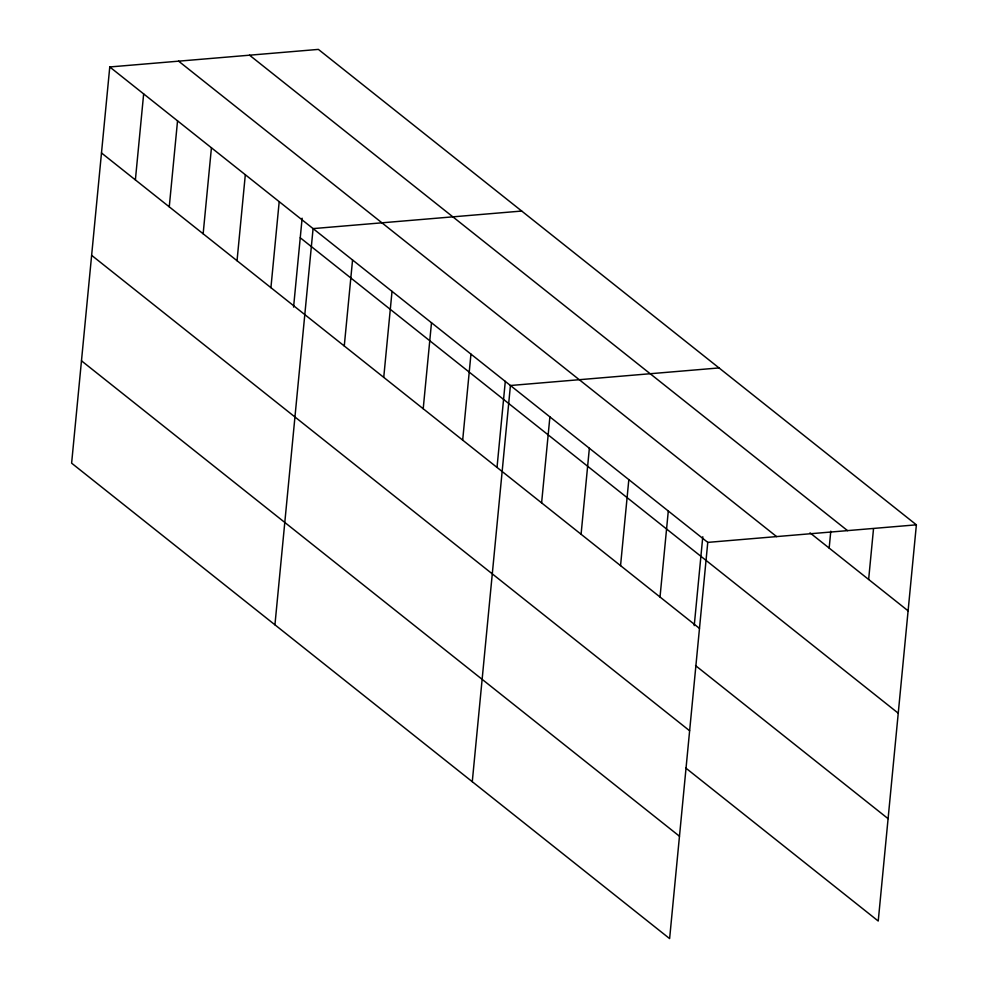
<?xml version="1.0" encoding="UTF-8"?>
<svg xmlns="http://www.w3.org/2000/svg" width="988" height="988" viewBox="0 0 988 988"><rect width="100%" height="100%" fill="white"/><g stroke="black" fill="none" stroke-linecap="round" stroke-linejoin="round"><path stroke-width="1.48" d="M109.767 66.962L71.618 463.174L669.617 938.6L707.766 542.387L109.767 66.962L318.383 49.4L916.382 524.826L878.233 921.038L685.672 767.948M135.381 179.915L143.655 93.909M169.257 206.85L177.544 120.845M203.145 233.798L211.432 147.792M237.034 260.733L245.32 174.728M270.922 287.681L279.196 201.663M293.572 307.083L302.13 218.2M274.936 624.824L313.085 228.611L521.701 211.049M344.269 345.998L352.555 259.992M383.739 377.367L392.026 291.361M423.21 408.748L431.497 322.743M462.68 440.129L470.955 354.124M497.038 467.225L505.3 381.356M472.276 781.706L510.426 385.505L719.042 367.931M541.609 502.88L549.896 416.874M581.08 534.261L589.367 448.256M620.55 565.642L628.825 479.637M660.021 597.024L668.296 511.018M694.231 625.614L702.789 536.743M829.167 548.081L830.785 531.186M868.637 579.462L873.515 528.778M707.766 542.387L916.382 524.826M249.544 55.192L847.531 530.63M810.024 532.865L908.096 610.831M178.618 61.17L776.605 536.595M300.253 237.775L898.24 713.2M101.492 152.967L699.479 628.393M695.527 665.579L888.089 818.669M91.637 255.336L689.624 730.762M81.473 360.805L679.472 836.231"/></g></svg>
